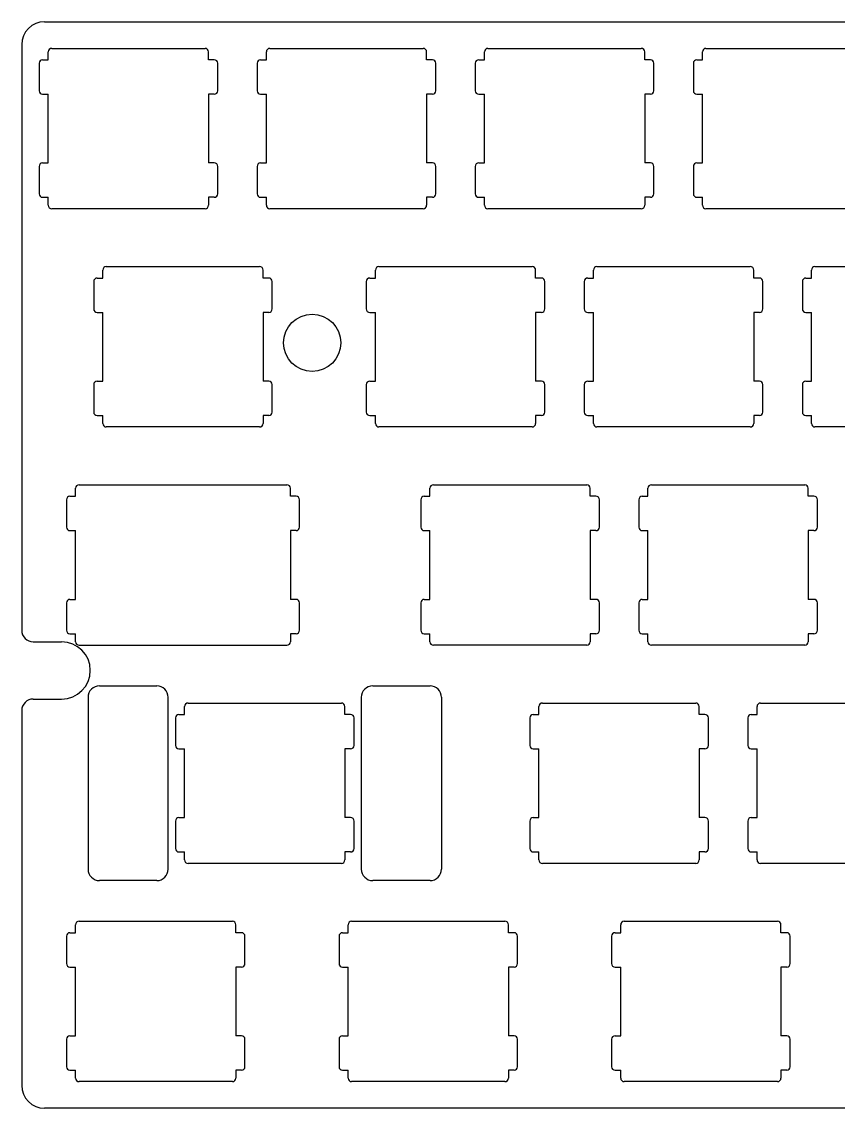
# Model space of a CAD drawing. Header units: inches. Extents: x 6 to 291, y -153 to -58.
# Drawn here: x 5.7 to 77, y -152.7 to -57.8 of the extents above; entities that cross this region are included whole.
import ezdxf

# ---------------------------------------------------------------- set-up
doc = ezdxf.new("R2010")
doc.units = ezdxf.units.IN
doc.header["$MEASUREMENT"] = 0
doc.layers.add('Layer 1', color=7, linetype='Continuous')

msp = doc.modelspace()

# ---------------------------------------------------------------- linework, layer by layer
at = {"layer": 'Layer 1', "color": 7, "lineweight": 25}
for points in [[(7.668, -57.802), (289.018, -57.802)], [(5.668, -59.802), (5.668, -110.93)], [(7.993, -61.127), (7.993, -60.427)], [(8.293, -60.127), (21.693, -60.127)], [(21.993, -61.127), (21.993, -60.427)], [(27.043, -61.127), (27.043, -60.427)], [(27.343, -60.127), (40.743, -60.127)], [(41.043, -61.127), (41.043, -60.427)], [(46.093, -61.127), (46.093, -60.427)], [(46.393, -60.127), (59.793, -60.127)], [(60.093, -61.127), (60.093, -60.427)], [(65.143, -61.127), (65.143, -60.427)], [(65.443, -60.127), (78.843, -60.127)], [(7.193, -61.427), (7.193, -63.827)], [(7.493, -61.127), (7.993, -61.127)], [(22.493, -61.127), (21.993, -61.127)], [(22.793, -63.827), (22.793, -61.427)], [(26.243, -61.427), (26.243, -63.827)], [(26.543, -61.127), (27.043, -61.127)], [(41.543, -61.127), (41.043, -61.127)], [(41.843, -63.827), (41.843, -61.427)], [(45.293, -61.427), (45.293, -63.827)], [(45.593, -61.127), (46.093, -61.127)], [(60.593, -61.127), (60.093, -61.127)], [(60.893, -63.827), (60.893, -61.427)], [(64.343, -61.427), (64.343, -63.827)], [(64.643, -61.127), (65.143, -61.127)], [(7.493, -64.127), (7.993, -64.127)], [(7.993, -70.127), (7.993, -64.127)], [(21.993, -64.127), (21.993, -70.127)], [(22.493, -64.127), (21.993, -64.127)], [(26.543, -64.127), (27.043, -64.127)], [(27.043, -70.127), (27.043, -64.127)], [(41.043, -64.127), (41.043, -70.127)], [(41.543, -64.127), (41.043, -64.127)], [(45.593, -64.127), (46.093, -64.127)], [(46.093, -70.127), (46.093, -64.127)], [(60.093, -64.127), (60.093, -70.127)], [(60.593, -64.127), (60.093, -64.127)], [(64.643, -64.127), (65.143, -64.127)], [(65.143, -70.127), (65.143, -64.127)], [(7.493, -70.127), (7.993, -70.127)], [(22.493, -70.127), (21.993, -70.127)], [(26.543, -70.127), (27.043, -70.127)], [(41.543, -70.127), (41.043, -70.127)], [(45.593, -70.127), (46.093, -70.127)], [(60.593, -70.127), (60.093, -70.127)], [(64.643, -70.127), (65.143, -70.127)], [(7.193, -70.427), (7.193, -72.827)], [(22.793, -72.827), (22.793, -70.427)], [(26.243, -70.427), (26.243, -72.827)], [(41.843, -72.827), (41.843, -70.427)], [(45.293, -70.427), (45.293, -72.827)], [(60.893, -72.827), (60.893, -70.427)], [(64.343, -70.427), (64.343, -72.827)], [(7.493, -73.127), (7.993, -73.127)], [(7.993, -73.827), (7.993, -73.127)], [(21.993, -73.127), (21.993, -73.827)], [(22.493, -73.127), (21.993, -73.127)], [(26.543, -73.127), (27.043, -73.127)], [(27.043, -73.827), (27.043, -73.127)], [(41.043, -73.127), (41.043, -73.827)], [(41.543, -73.127), (41.043, -73.127)], [(45.593, -73.127), (46.093, -73.127)], [(46.093, -73.827), (46.093, -73.127)], [(60.093, -73.127), (60.093, -73.827)], [(60.593, -73.127), (60.093, -73.127)], [(64.643, -73.127), (65.143, -73.127)], [(65.143, -73.827), (65.143, -73.127)], [(21.693, -74.127), (8.293, -74.127)], [(40.743, -74.127), (27.343, -74.127)], [(59.793, -74.127), (46.393, -74.127)], [(78.843, -74.127), (65.443, -74.127)], [(12.756, -80.177), (12.756, -79.477)], [(13.056, -79.177), (26.456, -79.177)], [(26.755, -80.177), (26.755, -79.477)], [(36.568, -80.177), (36.568, -79.477)], [(36.868, -79.177), (50.268, -79.177)], [(50.568, -80.177), (50.568, -79.477)], [(55.618, -80.177), (55.618, -79.477)], [(55.918, -79.177), (69.318, -79.177)], [(69.618, -80.177), (69.618, -79.477)], [(74.668, -80.177), (74.668, -79.477)], [(74.968, -79.177), (88.368, -79.177)], [(11.956, -80.477), (11.956, -82.877)], [(12.256, -80.177), (12.756, -80.177)], [(27.256, -80.177), (26.755, -80.177)], [(27.556, -82.877), (27.556, -80.477)], [(35.768, -80.477), (35.768, -82.877)], [(36.068, -80.177), (36.568, -80.177)], [(51.068, -80.177), (50.568, -80.177)], [(51.368, -82.877), (51.368, -80.477)], [(54.818, -80.477), (54.818, -82.877)], [(55.118, -80.177), (55.618, -80.177)], [(70.118, -80.177), (69.618, -80.177)], [(70.418, -82.877), (70.418, -80.477)], [(73.868, -80.477), (73.868, -82.877)], [(74.168, -80.177), (74.668, -80.177)], [(12.256, -83.177), (12.756, -83.177)], [(12.756, -89.177), (12.756, -83.177)], [(26.755, -83.177), (26.755, -89.177)], [(27.256, -83.177), (26.755, -83.177)], [(36.068, -83.177), (36.568, -83.177)], [(36.568, -89.177), (36.568, -83.177)], [(50.568, -83.177), (50.568, -89.177)], [(51.068, -83.177), (50.568, -83.177)], [(55.118, -83.177), (55.618, -83.177)], [(55.618, -89.177), (55.618, -83.177)], [(69.618, -83.177), (69.618, -89.177)], [(70.118, -83.177), (69.618, -83.177)], [(74.168, -83.177), (74.668, -83.177)], [(74.668, -89.177), (74.668, -83.177)], [(11.956, -89.477), (11.956, -91.877)], [(12.256, -89.177), (12.756, -89.177)], [(27.256, -89.177), (26.755, -89.177)], [(27.556, -91.877), (27.556, -89.477)], [(35.768, -89.477), (35.768, -91.877)], [(36.068, -89.177), (36.568, -89.177)], [(51.068, -89.177), (50.568, -89.177)], [(51.368, -91.877), (51.368, -89.477)], [(54.818, -89.477), (54.818, -91.877)], [(55.118, -89.177), (55.618, -89.177)], [(70.118, -89.177), (69.618, -89.177)], [(70.418, -91.877), (70.418, -89.477)], [(73.868, -89.477), (73.868, -91.877)], [(74.168, -89.177), (74.668, -89.177)], [(12.256, -92.177), (12.756, -92.177)], [(12.756, -92.877), (12.756, -92.177)], [(26.755, -92.177), (26.755, -92.877)], [(27.256, -92.177), (26.755, -92.177)], [(36.068, -92.177), (36.568, -92.177)], [(36.568, -92.877), (36.568, -92.177)], [(50.568, -92.177), (50.568, -92.877)], [(51.068, -92.177), (50.568, -92.177)], [(55.118, -92.177), (55.618, -92.177)], [(55.618, -92.877), (55.618, -92.177)], [(69.618, -92.177), (69.618, -92.877)], [(70.118, -92.177), (69.618, -92.177)], [(74.168, -92.177), (74.668, -92.177)], [(74.668, -92.877), (74.668, -92.177)], [(26.456, -93.177), (13.056, -93.177)], [(50.268, -93.177), (36.868, -93.177)], [(69.318, -93.177), (55.918, -93.177)], [(88.368, -93.177), (74.968, -93.177)], [(10.374, -99.227), (10.374, -98.527)], [(10.674, -98.227), (28.837, -98.227)], [(29.137, -99.227), (29.137, -98.527)], [(41.331, -99.227), (41.331, -98.527)], [(41.631, -98.227), (55.031, -98.227)], [(55.33, -99.227), (55.33, -98.527)], [(60.381, -99.227), (60.381, -98.527)], [(60.681, -98.227), (74.081, -98.227)], [(74.38, -99.227), (74.38, -98.527)], [(9.574, -99.527), (9.574, -101.927)], [(9.874, -99.227), (10.374, -99.227)], [(29.637, -99.227), (29.137, -99.227)], [(29.937, -101.927), (29.937, -99.527)], [(40.531, -99.527), (40.531, -101.927)], [(40.831, -99.227), (41.331, -99.227)], [(55.831, -99.227), (55.33, -99.227)], [(56.131, -101.927), (56.131, -99.527)], [(59.581, -99.527), (59.581, -101.927)], [(59.881, -99.227), (60.381, -99.227)], [(74.881, -99.227), (74.38, -99.227)], [(75.181, -101.927), (75.181, -99.527)], [(9.874, -102.227), (10.374, -102.227)], [(10.374, -108.227), (10.374, -102.227)], [(29.137, -102.227), (29.137, -108.227)], [(29.637, -102.227), (29.137, -102.227)], [(40.831, -102.227), (41.331, -102.227)], [(41.331, -108.227), (41.331, -102.227)], [(55.33, -102.227), (55.33, -108.227)], [(55.831, -102.227), (55.33, -102.227)], [(59.881, -102.227), (60.381, -102.227)], [(60.381, -108.227), (60.381, -102.227)], [(74.38, -102.227), (74.38, -108.227)], [(74.881, -102.227), (74.38, -102.227)], [(9.574, -108.527), (9.574, -110.927)], [(9.874, -108.227), (10.374, -108.227)], [(29.637, -108.227), (29.137, -108.227)], [(29.937, -110.927), (29.937, -108.527)], [(40.531, -108.527), (40.531, -110.927)], [(40.831, -108.227), (41.331, -108.227)], [(55.831, -108.227), (55.33, -108.227)], [(56.131, -110.927), (56.131, -108.527)], [(59.581, -108.527), (59.581, -110.927)], [(59.881, -108.227), (60.381, -108.227)], [(74.881, -108.227), (74.38, -108.227)], [(75.181, -110.927), (75.181, -108.527)], [(9.874, -111.227), (10.374, -111.227)], [(10.374, -111.927), (10.374, -111.227)], [(29.137, -111.227), (29.137, -111.927)], [(29.637, -111.227), (29.137, -111.227)], [(40.831, -111.227), (41.331, -111.227)], [(41.331, -111.927), (41.331, -111.227)], [(55.33, -111.227), (55.33, -111.927)], [(55.831, -111.227), (55.33, -111.227)], [(59.881, -111.227), (60.381, -111.227)], [(60.381, -111.927), (60.381, -111.227)], [(74.38, -111.227), (74.38, -111.927)], [(74.881, -111.227), (74.38, -111.227)], [(6.668, -111.93), (9.158, -111.93)], [(10.674, -112.227), (28.837, -112.227)], [(55.031, -112.227), (41.631, -112.227)], [(74.081, -112.227), (60.681, -112.227)], [(12.462, -115.777), (17.462, -115.777)], [(36.337, -115.777), (41.337, -115.777)], [(6.668, -116.927), (9.158, -116.927)], [(11.462, -116.777), (11.462, -131.777)], [(18.462, -131.777), (18.462, -116.777)], [(19.899, -118.277), (19.899, -117.577)], [(20.199, -117.277), (33.599, -117.277)], [(33.899, -118.277), (33.899, -117.577)], [(35.337, -116.777), (35.337, -131.777)], [(42.337, -116.777), (42.337, -131.777)], [(50.856, -118.277), (50.856, -117.577)], [(51.156, -117.277), (64.556, -117.277)], [(64.855, -118.277), (64.855, -117.577)], [(69.906, -118.277), (69.906, -117.577)], [(70.206, -117.277), (83.606, -117.277)], [(5.668, -117.927), (5.668, -150.652)], [(19.399, -118.277), (19.899, -118.277)], [(34.399, -118.277), (33.899, -118.277)], [(50.356, -118.277), (50.856, -118.277)], [(65.356, -118.277), (64.855, -118.277)], [(69.406, -118.277), (69.906, -118.277)], [(19.099, -118.577), (19.099, -120.977)], [(34.699, -120.977), (34.699, -118.577)], [(50.056, -118.577), (50.056, -120.977)], [(65.656, -120.977), (65.656, -118.577)], [(69.106, -118.577), (69.106, -120.977)], [(19.399, -121.277), (19.899, -121.277)], [(19.899, -127.277), (19.899, -121.277)], [(34.399, -121.277), (33.899, -121.277)], [(33.899, -121.277), (33.899, -127.277)], [(50.356, -121.277), (50.856, -121.277)], [(50.856, -127.277), (50.856, -121.277)], [(64.855, -121.277), (64.855, -127.277)], [(65.356, -121.277), (64.855, -121.277)], [(69.406, -121.277), (69.906, -121.277)], [(69.906, -127.277), (69.906, -121.277)], [(19.099, -127.577), (19.099, -129.977)], [(19.399, -127.277), (19.899, -127.277)], [(34.399, -127.277), (33.899, -127.277)], [(34.699, -129.977), (34.699, -127.577)], [(50.056, -127.577), (50.056, -129.977)], [(50.356, -127.277), (50.856, -127.277)], [(65.356, -127.277), (64.855, -127.277)], [(65.656, -129.977), (65.656, -127.577)], [(69.106, -127.577), (69.106, -129.977)], [(69.406, -127.277), (69.906, -127.277)], [(19.399, -130.277), (19.899, -130.277)], [(19.899, -130.977), (19.899, -130.277)], [(33.899, -130.277), (33.899, -130.977)], [(34.399, -130.277), (33.899, -130.277)], [(50.356, -130.277), (50.856, -130.277)], [(50.856, -130.977), (50.856, -130.277)], [(64.855, -130.277), (64.855, -130.977)], [(65.356, -130.277), (64.855, -130.277)], [(69.406, -130.277), (69.906, -130.277)], [(69.906, -130.977), (69.906, -130.277)], [(33.599, -131.277), (20.199, -131.277)], [(64.556, -131.277), (51.156, -131.277)], [(83.606, -131.277), (70.206, -131.277)], [(17.462, -132.777), (12.462, -132.777)], [(41.337, -132.777), (36.337, -132.777)], [(10.674, -136.327), (24.074, -136.327)], [(34.487, -136.327), (47.887, -136.327)], [(58.299, -136.327), (71.699, -136.327)], [(9.874, -137.327), (10.374, -137.327)], [(10.374, -137.327), (10.374, -136.627)], [(24.374, -137.327), (24.374, -136.627)], [(24.874, -137.327), (24.374, -137.327)], [(33.687, -137.327), (34.187, -137.327)], [(34.187, -137.327), (34.187, -136.627)], [(48.187, -137.327), (48.187, -136.627)], [(48.687, -137.327), (48.187, -137.327)], [(57.499, -137.327), (57.999, -137.327)], [(57.999, -137.327), (57.999, -136.627)], [(71.999, -137.327), (71.999, -136.627)], [(72.499, -137.327), (71.999, -137.327)], [(9.574, -137.627), (9.574, -140.027)], [(25.174, -140.027), (25.174, -137.627)], [(33.387, -137.627), (33.387, -140.027)], [(48.987, -140.027), (48.987, -137.627)], [(57.199, -137.627), (57.199, -140.027)], [(72.799, -140.027), (72.799, -137.627)], [(9.874, -140.327), (10.374, -140.327)], [(10.374, -146.327), (10.374, -140.327)], [(24.374, -140.327), (24.374, -146.327)], [(24.874, -140.327), (24.374, -140.327)], [(33.687, -140.327), (34.187, -140.327)], [(34.187, -146.327), (34.187, -140.327)], [(48.187, -140.327), (48.187, -146.327)], [(48.687, -140.327), (48.187, -140.327)], [(57.499, -140.327), (57.999, -140.327)], [(57.999, -146.327), (57.999, -140.327)], [(71.999, -140.327), (71.999, -146.327)], [(72.499, -140.327), (71.999, -140.327)], [(9.574, -146.627), (9.574, -149.027)], [(9.874, -146.327), (10.374, -146.327)], [(24.874, -146.327), (24.374, -146.327)], [(25.174, -149.027), (25.174, -146.627)], [(33.387, -146.627), (33.387, -149.027)], [(33.687, -146.327), (34.187, -146.327)], [(48.687, -146.327), (48.187, -146.327)], [(48.987, -149.027), (48.987, -146.627)], [(57.199, -146.627), (57.199, -149.027)], [(57.499, -146.327), (57.999, -146.327)], [(72.499, -146.327), (71.999, -146.327)], [(72.799, -149.027), (72.799, -146.627)], [(9.874, -149.327), (10.374, -149.327)], [(10.374, -150.027), (10.374, -149.327)], [(24.374, -149.327), (24.374, -150.027)], [(24.874, -149.327), (24.374, -149.327)], [(33.687, -149.327), (34.187, -149.327)], [(34.187, -150.027), (34.187, -149.327)], [(48.187, -149.327), (48.187, -150.027)], [(48.687, -149.327), (48.187, -149.327)], [(57.499, -149.327), (57.999, -149.327)], [(57.999, -150.027), (57.999, -149.327)], [(71.999, -149.327), (71.999, -150.027)], [(72.499, -149.327), (71.999, -149.327)], [(24.074, -150.327), (10.674, -150.327)], [(47.887, -150.327), (34.487, -150.327)], [(71.699, -150.327), (58.299, -150.327)], [(289.018, -152.651), (7.668, -152.651)]]:
    msp.add_lwpolyline(points, dxfattribs=at)
for points in [[(7.668, -57.802), (6.563, -57.802), (5.668, -58.697), (5.668, -59.802)], [(8.293, -60.127), (8.127, -60.127), (7.993, -60.261), (7.993, -60.427)], [(21.993, -60.427), (21.993, -60.261), (21.859, -60.127), (21.693, -60.127)], [(27.343, -60.127), (27.177, -60.127), (27.043, -60.261), (27.043, -60.427)], [(41.043, -60.427), (41.043, -60.261), (40.909, -60.127), (40.743, -60.127)], [(46.393, -60.127), (46.227, -60.127), (46.093, -60.261), (46.093, -60.427)], [(60.093, -60.427), (60.093, -60.261), (59.959, -60.127), (59.793, -60.127)], [(65.443, -60.127), (65.277, -60.127), (65.143, -60.261), (65.143, -60.427)], [(7.493, -61.127), (7.327, -61.127), (7.193, -61.261), (7.193, -61.427)], [(7.493, -61.127), (7.327, -61.127), (7.193, -61.261), (7.193, -61.427)], [(22.793, -61.427), (22.793, -61.261), (22.659, -61.127), (22.493, -61.127)], [(26.543, -61.127), (26.377, -61.127), (26.243, -61.261), (26.243, -61.427)], [(26.543, -61.127), (26.377, -61.127), (26.243, -61.261), (26.243, -61.427)], [(41.843, -61.427), (41.843, -61.261), (41.709, -61.127), (41.543, -61.127)], [(45.593, -61.127), (45.427, -61.127), (45.293, -61.261), (45.293, -61.427)], [(45.593, -61.127), (45.427, -61.127), (45.293, -61.261), (45.293, -61.427)], [(60.893, -61.427), (60.893, -61.261), (60.759, -61.127), (60.593, -61.127)], [(64.643, -61.127), (64.477, -61.127), (64.343, -61.261), (64.343, -61.427)], [(64.643, -61.127), (64.477, -61.127), (64.343, -61.261), (64.343, -61.427)], [(7.193, -63.827), (7.193, -63.992), (7.327, -64.127), (7.493, -64.127)], [(22.493, -64.127), (22.659, -64.127), (22.793, -63.992), (22.793, -63.827)], [(26.243, -63.827), (26.243, -63.992), (26.377, -64.127), (26.543, -64.127)], [(41.543, -64.127), (41.709, -64.127), (41.843, -63.992), (41.843, -63.827)], [(45.293, -63.827), (45.293, -63.992), (45.427, -64.127), (45.593, -64.127)], [(60.593, -64.127), (60.759, -64.127), (60.893, -63.992), (60.893, -63.827)], [(64.343, -63.827), (64.343, -63.992), (64.477, -64.127), (64.643, -64.127)], [(7.493, -70.127), (7.327, -70.127), (7.193, -70.261), (7.193, -70.427)], [(22.793, -70.427), (22.793, -70.261), (22.659, -70.127), (22.493, -70.127)], [(26.543, -70.127), (26.377, -70.127), (26.243, -70.261), (26.243, -70.427)], [(41.843, -70.427), (41.843, -70.261), (41.709, -70.127), (41.543, -70.127)], [(45.593, -70.127), (45.427, -70.127), (45.293, -70.261), (45.293, -70.427)], [(60.893, -70.427), (60.893, -70.261), (60.759, -70.127), (60.593, -70.127)], [(64.643, -70.127), (64.477, -70.127), (64.343, -70.261), (64.343, -70.427)], [(7.193, -72.827), (7.193, -72.992), (7.327, -73.127), (7.493, -73.127)], [(22.493, -73.127), (22.659, -73.127), (22.793, -72.992), (22.793, -72.827)], [(26.243, -72.827), (26.243, -72.992), (26.377, -73.127), (26.543, -73.127)], [(41.543, -73.127), (41.709, -73.127), (41.843, -72.992), (41.843, -72.827)], [(45.293, -72.827), (45.293, -72.992), (45.427, -73.127), (45.593, -73.127)], [(60.593, -73.127), (60.759, -73.127), (60.893, -72.992), (60.893, -72.827)], [(64.343, -72.827), (64.343, -72.992), (64.477, -73.127), (64.643, -73.127)], [(7.993, -73.827), (7.993, -73.992), (8.127, -74.127), (8.293, -74.127)], [(21.693, -74.127), (21.859, -74.127), (21.993, -73.992), (21.993, -73.827)], [(27.043, -73.827), (27.043, -73.992), (27.177, -74.127), (27.343, -74.127)], [(40.743, -74.127), (40.909, -74.127), (41.043, -73.992), (41.043, -73.827)], [(46.093, -73.827), (46.093, -73.992), (46.227, -74.127), (46.393, -74.127)], [(59.793, -74.127), (59.959, -74.127), (60.093, -73.992), (60.093, -73.827)], [(65.143, -73.827), (65.143, -73.992), (65.277, -74.127), (65.443, -74.127)], [(13.056, -79.177), (12.89, -79.177), (12.756, -79.311), (12.756, -79.477)], [(26.755, -79.477), (26.755, -79.311), (26.621, -79.177), (26.456, -79.177)], [(36.868, -79.177), (36.702, -79.177), (36.568, -79.311), (36.568, -79.477)], [(50.568, -79.477), (50.568, -79.311), (50.434, -79.177), (50.268, -79.177)], [(55.918, -79.177), (55.752, -79.177), (55.618, -79.311), (55.618, -79.477)], [(69.618, -79.477), (69.618, -79.311), (69.484, -79.177), (69.318, -79.177)], [(74.968, -79.177), (74.802, -79.177), (74.668, -79.311), (74.668, -79.477)], [(12.256, -80.177), (12.09, -80.177), (11.956, -80.311), (11.956, -80.477)], [(12.256, -80.177), (12.09, -80.177), (11.956, -80.311), (11.956, -80.477)], [(27.556, -80.477), (27.556, -80.311), (27.421, -80.177), (27.256, -80.177)], [(36.068, -80.177), (35.902, -80.177), (35.768, -80.311), (35.768, -80.477)], [(36.068, -80.177), (35.902, -80.177), (35.768, -80.311), (35.768, -80.477)], [(51.368, -80.477), (51.368, -80.311), (51.234, -80.177), (51.068, -80.177)], [(55.118, -80.177), (54.952, -80.177), (54.818, -80.311), (54.818, -80.477)], [(55.118, -80.177), (54.952, -80.177), (54.818, -80.311), (54.818, -80.477)], [(70.418, -80.477), (70.418, -80.311), (70.284, -80.177), (70.118, -80.177)], [(74.168, -80.177), (74.002, -80.177), (73.868, -80.311), (73.868, -80.477)], [(74.168, -80.177), (74.002, -80.177), (73.868, -80.311), (73.868, -80.477)], [(11.956, -82.877), (11.956, -83.042), (12.09, -83.177), (12.256, -83.177)], [(27.256, -83.177), (27.421, -83.177), (27.556, -83.042), (27.556, -82.877)], [(35.768, -82.877), (35.768, -83.042), (35.902, -83.177), (36.068, -83.177)], [(51.068, -83.177), (51.234, -83.177), (51.368, -83.042), (51.368, -82.877)], [(54.818, -82.877), (54.818, -83.042), (54.952, -83.177), (55.118, -83.177)], [(70.118, -83.177), (70.284, -83.177), (70.418, -83.042), (70.418, -82.877)], [(73.868, -82.877), (73.868, -83.042), (74.002, -83.177), (74.168, -83.177)], [(12.256, -89.177), (12.09, -89.177), (11.956, -89.311), (11.956, -89.477)], [(27.556, -89.477), (27.556, -89.311), (27.421, -89.177), (27.256, -89.177)], [(36.068, -89.177), (35.902, -89.177), (35.768, -89.311), (35.768, -89.477)], [(51.368, -89.477), (51.368, -89.311), (51.234, -89.177), (51.068, -89.177)], [(55.118, -89.177), (54.952, -89.177), (54.818, -89.311), (54.818, -89.477)], [(70.418, -89.477), (70.418, -89.311), (70.284, -89.177), (70.118, -89.177)], [(74.168, -89.177), (74.002, -89.177), (73.868, -89.311), (73.868, -89.477)], [(11.956, -91.877), (11.956, -92.042), (12.09, -92.177), (12.256, -92.177)], [(27.256, -92.177), (27.421, -92.177), (27.556, -92.042), (27.556, -91.877)], [(35.768, -91.877), (35.768, -92.042), (35.902, -92.177), (36.068, -92.177)], [(51.068, -92.177), (51.234, -92.177), (51.368, -92.042), (51.368, -91.877)], [(54.818, -91.877), (54.818, -92.042), (54.952, -92.177), (55.118, -92.177)], [(70.118, -92.177), (70.284, -92.177), (70.418, -92.042), (70.418, -91.877)], [(73.868, -91.877), (73.868, -92.042), (74.002, -92.177), (74.168, -92.177)], [(12.756, -92.877), (12.756, -93.042), (12.89, -93.177), (13.056, -93.177)], [(26.456, -93.177), (26.621, -93.177), (26.755, -93.042), (26.755, -92.877)], [(36.568, -92.877), (36.568, -93.042), (36.702, -93.177), (36.868, -93.177)], [(50.268, -93.177), (50.434, -93.177), (50.568, -93.042), (50.568, -92.877)], [(55.618, -92.877), (55.618, -93.042), (55.752, -93.177), (55.918, -93.177)], [(69.318, -93.177), (69.484, -93.177), (69.618, -93.042), (69.618, -92.877)], [(74.668, -92.877), (74.668, -93.042), (74.802, -93.177), (74.968, -93.177)], [(10.674, -98.227), (10.509, -98.227), (10.374, -98.361), (10.374, -98.527)], [(29.137, -98.527), (29.137, -98.361), (29.003, -98.227), (28.837, -98.227)], [(41.631, -98.227), (41.465, -98.227), (41.331, -98.361), (41.331, -98.527)], [(55.33, -98.527), (55.33, -98.361), (55.196, -98.227), (55.031, -98.227)], [(60.681, -98.227), (60.515, -98.227), (60.381, -98.361), (60.381, -98.527)], [(74.38, -98.527), (74.38, -98.361), (74.246, -98.227), (74.081, -98.227)], [(9.874, -99.227), (9.709, -99.227), (9.574, -99.361), (9.574, -99.527)], [(9.874, -99.227), (9.709, -99.227), (9.574, -99.361), (9.574, -99.527)], [(29.937, -99.527), (29.937, -99.361), (29.802, -99.227), (29.637, -99.227)], [(40.831, -99.227), (40.665, -99.227), (40.531, -99.361), (40.531, -99.527)], [(40.831, -99.227), (40.665, -99.227), (40.531, -99.361), (40.531, -99.527)], [(56.131, -99.527), (56.131, -99.361), (55.996, -99.227), (55.831, -99.227)], [(59.881, -99.227), (59.715, -99.227), (59.581, -99.361), (59.581, -99.527)], [(59.881, -99.227), (59.715, -99.227), (59.581, -99.361), (59.581, -99.527)], [(75.181, -99.527), (75.181, -99.361), (75.046, -99.227), (74.881, -99.227)], [(9.574, -101.927), (9.574, -102.092), (9.709, -102.227), (9.874, -102.227)], [(29.637, -102.227), (29.802, -102.227), (29.937, -102.092), (29.937, -101.927)], [(40.531, -101.927), (40.531, -102.092), (40.665, -102.227), (40.831, -102.227)], [(55.831, -102.227), (55.996, -102.227), (56.131, -102.092), (56.131, -101.927)], [(59.581, -101.927), (59.581, -102.092), (59.715, -102.227), (59.881, -102.227)], [(74.881, -102.227), (75.046, -102.227), (75.181, -102.092), (75.181, -101.927)], [(9.874, -108.227), (9.709, -108.227), (9.574, -108.361), (9.574, -108.527)], [(29.937, -108.527), (29.937, -108.361), (29.802, -108.227), (29.637, -108.227)], [(40.831, -108.227), (40.665, -108.227), (40.531, -108.361), (40.531, -108.527)], [(56.131, -108.527), (56.131, -108.361), (55.996, -108.227), (55.831, -108.227)], [(59.881, -108.227), (59.715, -108.227), (59.581, -108.361), (59.581, -108.527)], [(75.181, -108.527), (75.181, -108.361), (75.046, -108.227), (74.881, -108.227)], [(5.668, -110.93), (5.668, -111.482), (6.116, -111.93), (6.668, -111.93)], [(9.574, -110.927), (9.574, -111.092), (9.709, -111.227), (9.874, -111.227)], [(29.637, -111.227), (29.802, -111.227), (29.937, -111.092), (29.937, -110.927)], [(40.531, -110.927), (40.531, -111.092), (40.665, -111.227), (40.831, -111.227)], [(55.831, -111.227), (55.996, -111.227), (56.131, -111.092), (56.131, -110.927)], [(59.581, -110.927), (59.581, -111.092), (59.715, -111.227), (59.881, -111.227)], [(74.881, -111.227), (75.046, -111.227), (75.181, -111.092), (75.181, -110.927)], [(10.374, -111.927), (10.374, -112.092), (10.509, -112.227), (10.674, -112.227)], [(28.837, -112.227), (29.003, -112.227), (29.137, -112.092), (29.137, -111.927)], [(41.331, -111.927), (41.331, -112.092), (41.465, -112.227), (41.631, -112.227)], [(55.031, -112.227), (55.196, -112.227), (55.33, -112.092), (55.33, -111.927)], [(60.381, -111.927), (60.381, -112.092), (60.515, -112.227), (60.681, -112.227)], [(74.081, -112.227), (74.246, -112.227), (74.38, -112.092), (74.38, -111.927)], [(12.462, -115.777), (11.91, -115.777), (11.462, -116.224), (11.462, -116.777)], [(18.462, -116.777), (18.462, -116.224), (18.014, -115.777), (17.462, -115.777)], [(36.337, -115.777), (35.785, -115.777), (35.337, -116.224), (35.337, -116.777)], [(42.337, -116.777), (42.337, -116.224), (41.889, -115.777), (41.337, -115.777)], [(6.668, -116.927), (6.116, -116.927), (5.668, -117.374), (5.668, -117.927)], [(20.199, -117.277), (20.034, -117.277), (19.899, -117.411), (19.899, -117.577)], [(33.899, -117.577), (33.899, -117.411), (33.765, -117.277), (33.599, -117.277)], [(51.156, -117.277), (50.99, -117.277), (50.856, -117.411), (50.856, -117.577)], [(64.855, -117.577), (64.855, -117.411), (64.721, -117.277), (64.556, -117.277)], [(70.206, -117.277), (70.04, -117.277), (69.906, -117.411), (69.906, -117.577)], [(19.399, -118.277), (19.234, -118.277), (19.099, -118.411), (19.099, -118.577)], [(19.399, -118.277), (19.234, -118.277), (19.099, -118.411), (19.099, -118.577)], [(34.699, -118.577), (34.699, -118.411), (34.565, -118.277), (34.399, -118.277)], [(50.356, -118.277), (50.19, -118.277), (50.056, -118.411), (50.056, -118.577)], [(50.356, -118.277), (50.19, -118.277), (50.056, -118.411), (50.056, -118.577)], [(65.656, -118.577), (65.656, -118.411), (65.521, -118.277), (65.356, -118.277)], [(69.406, -118.277), (69.24, -118.277), (69.106, -118.411), (69.106, -118.577)], [(69.406, -118.277), (69.24, -118.277), (69.106, -118.411), (69.106, -118.577)], [(19.099, -120.977), (19.099, -121.142), (19.234, -121.277), (19.399, -121.277)], [(34.399, -121.277), (34.565, -121.277), (34.699, -121.142), (34.699, -120.977)], [(50.056, -120.977), (50.056, -121.142), (50.19, -121.277), (50.356, -121.277)], [(65.356, -121.277), (65.521, -121.277), (65.656, -121.142), (65.656, -120.977)], [(69.106, -120.977), (69.106, -121.142), (69.24, -121.277), (69.406, -121.277)], [(19.399, -127.277), (19.234, -127.277), (19.099, -127.411), (19.099, -127.577)], [(34.699, -127.577), (34.699, -127.411), (34.565, -127.277), (34.399, -127.277)], [(50.356, -127.277), (50.19, -127.277), (50.056, -127.411), (50.056, -127.577)], [(65.656, -127.577), (65.656, -127.411), (65.521, -127.277), (65.356, -127.277)], [(69.406, -127.277), (69.24, -127.277), (69.106, -127.411), (69.106, -127.577)], [(19.099, -129.977), (19.099, -130.142), (19.234, -130.277), (19.399, -130.277)], [(34.399, -130.277), (34.565, -130.277), (34.699, -130.142), (34.699, -129.977)], [(50.056, -129.977), (50.056, -130.142), (50.19, -130.277), (50.356, -130.277)], [(65.356, -130.277), (65.521, -130.277), (65.656, -130.142), (65.656, -129.977)], [(69.106, -129.977), (69.106, -130.142), (69.24, -130.277), (69.406, -130.277)], [(11.462, -131.777), (11.462, -132.329), (11.91, -132.777), (12.462, -132.777)], [(17.462, -132.777), (18.014, -132.777), (18.462, -132.329), (18.462, -131.777)], [(19.899, -130.977), (19.899, -131.142), (20.034, -131.277), (20.199, -131.277)], [(33.599, -131.277), (33.765, -131.277), (33.899, -131.142), (33.899, -130.977)], [(35.337, -131.777), (35.337, -132.329), (35.785, -132.777), (36.337, -132.777)], [(41.337, -132.777), (41.889, -132.777), (42.337, -132.329), (42.337, -131.777)], [(50.856, -130.977), (50.856, -131.142), (50.99, -131.277), (51.156, -131.277)], [(64.556, -131.277), (64.721, -131.277), (64.855, -131.142), (64.855, -130.977)], [(69.906, -130.977), (69.906, -131.142), (70.04, -131.277), (70.206, -131.277)], [(10.674, -136.327), (10.509, -136.327), (10.374, -136.461), (10.374, -136.627)], [(24.374, -136.627), (24.374, -136.461), (24.24, -136.327), (24.074, -136.327)], [(34.487, -136.327), (34.321, -136.327), (34.187, -136.461), (34.187, -136.627)], [(48.187, -136.627), (48.187, -136.461), (48.053, -136.327), (47.887, -136.327)], [(58.299, -136.327), (58.134, -136.327), (57.999, -136.461), (57.999, -136.627)], [(71.999, -136.627), (71.999, -136.461), (71.865, -136.327), (71.699, -136.327)], [(9.874, -137.327), (9.709, -137.327), (9.574, -137.461), (9.574, -137.627)], [(9.874, -137.327), (9.709, -137.327), (9.574, -137.461), (9.574, -137.627)], [(25.174, -137.627), (25.174, -137.461), (25.04, -137.327), (24.874, -137.327)], [(33.687, -137.327), (33.521, -137.327), (33.387, -137.461), (33.387, -137.627)], [(33.687, -137.327), (33.521, -137.327), (33.387, -137.461), (33.387, -137.627)], [(48.987, -137.627), (48.987, -137.461), (48.852, -137.327), (48.687, -137.327)], [(57.499, -137.327), (57.334, -137.327), (57.199, -137.461), (57.199, -137.627)], [(57.499, -137.327), (57.334, -137.327), (57.199, -137.461), (57.199, -137.627)], [(72.799, -137.627), (72.799, -137.461), (72.665, -137.327), (72.499, -137.327)], [(9.574, -140.027), (9.574, -140.192), (9.709, -140.327), (9.874, -140.327)], [(24.874, -140.327), (25.04, -140.327), (25.174, -140.192), (25.174, -140.027)], [(33.387, -140.027), (33.387, -140.192), (33.521, -140.327), (33.687, -140.327)], [(48.687, -140.327), (48.852, -140.327), (48.987, -140.192), (48.987, -140.027)], [(57.199, -140.027), (57.199, -140.192), (57.334, -140.327), (57.499, -140.327)], [(72.499, -140.327), (72.665, -140.327), (72.799, -140.192), (72.799, -140.027)], [(9.874, -146.327), (9.709, -146.327), (9.574, -146.461), (9.574, -146.627)], [(25.174, -146.627), (25.174, -146.461), (25.04, -146.327), (24.874, -146.327)], [(33.687, -146.327), (33.521, -146.327), (33.387, -146.461), (33.387, -146.627)], [(48.987, -146.627), (48.987, -146.461), (48.852, -146.327), (48.687, -146.327)], [(57.499, -146.327), (57.334, -146.327), (57.199, -146.461), (57.199, -146.627)], [(72.799, -146.627), (72.799, -146.461), (72.665, -146.327), (72.499, -146.327)], [(9.574, -149.027), (9.574, -149.192), (9.709, -149.327), (9.874, -149.327)], [(24.874, -149.327), (25.04, -149.327), (25.174, -149.192), (25.174, -149.027)], [(33.387, -149.027), (33.387, -149.192), (33.521, -149.327), (33.687, -149.327)], [(48.687, -149.327), (48.852, -149.327), (48.987, -149.192), (48.987, -149.027)], [(57.199, -149.027), (57.199, -149.192), (57.334, -149.327), (57.499, -149.327)], [(72.499, -149.327), (72.665, -149.327), (72.799, -149.192), (72.799, -149.027)], [(5.668, -150.652), (5.668, -151.756), (6.563, -152.651), (7.668, -152.651)], [(10.374, -150.027), (10.374, -150.192), (10.509, -150.327), (10.674, -150.327)], [(24.074, -150.327), (24.24, -150.327), (24.374, -150.192), (24.374, -150.027)], [(34.187, -150.027), (34.187, -150.192), (34.321, -150.327), (34.487, -150.327)], [(47.887, -150.327), (48.053, -150.327), (48.187, -150.192), (48.187, -150.027)], [(57.999, -150.027), (57.999, -150.192), (58.134, -150.327), (58.299, -150.327)], [(71.699, -150.327), (71.865, -150.327), (71.999, -150.192), (71.999, -150.027)]]:
    msp.add_open_spline(points, degree=3, dxfattribs=at)
for points, knots in [([(33.544, -85.828), (33.544, -84.448), (32.424, -83.328), (31.044, -83.328), (29.663, -83.328), (28.544, -84.448), (28.544, -85.828), (28.544, -87.209), (29.663, -88.328), (31.044, -88.328), (32.424, -88.328), (33.544, -87.209), (33.544, -85.828), (33.544, -85.828), (33.544, -85.828), (33.544, -85.828)], [0, 0, 0, 0, 1, 1, 1, 2, 2, 2, 3, 3, 3, 4, 4, 4, 5, 5, 5, 5]), ([(9.158, -116.927), (10.538, -116.927), (11.656, -115.808), (11.656, -114.429), (11.656, -113.048), (10.538, -111.93), (9.158, -111.93)], [0, 0, 0, 0, 1, 1, 1, 2, 2, 2, 2])]:
    msp.add_open_spline(points, degree=3, knots=knots, dxfattribs=at)

doc.saveas('drawing.dxf')
